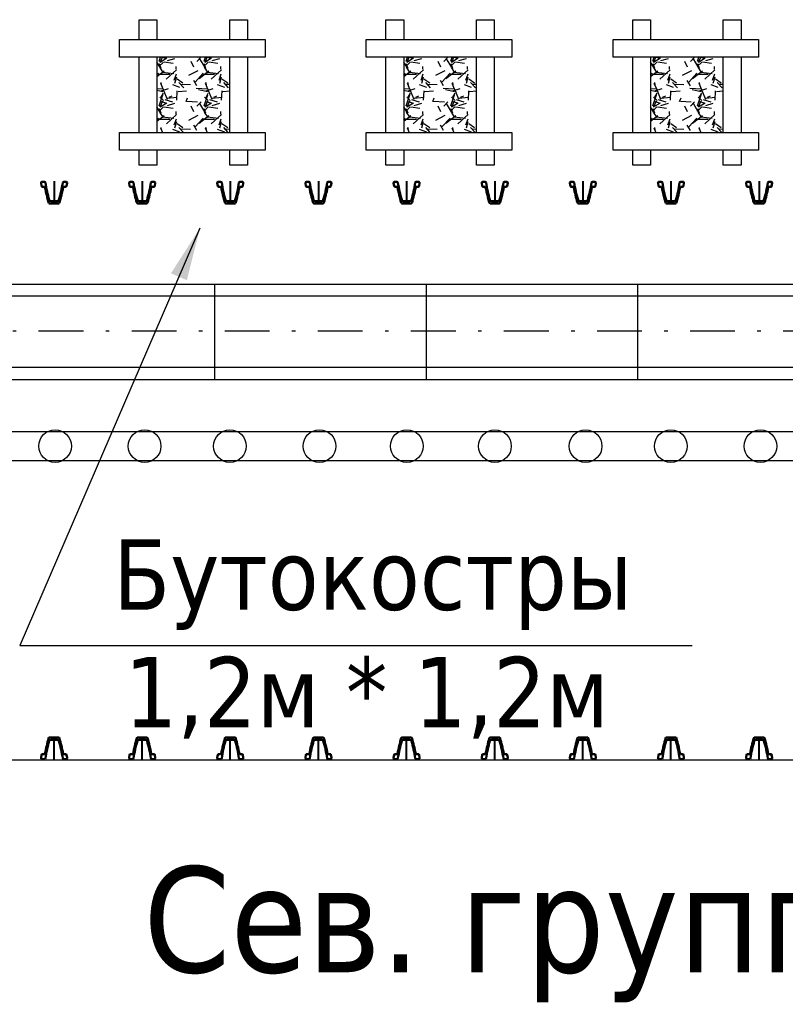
# Model space of a CAD drawing. Header units: millimetres. Extents: x 1757 to 4342, y -1901 to 53.
# Drawn here: x 3730.02 to 3751.73, y -480.24 to -452.21 of the extents above; entities that cross this region are included whole.
import ezdxf

# ---------------------------------------------------------------- set-up
doc = ezdxf.new("R2010")
doc.units = ezdxf.units.MM
doc.header["$LTSCALE"] = 0.1
doc.linetypes.add('ACAD_ISO04W100', pattern=[30, 24, -3, 0, -3])
doc.linetypes.add('DASHDOT', pattern=[25.4, 12.7, -6.35, 0, -6.35])
doc.styles.add('стиль', font='TAHOMA.TTF')
doc.dimstyles.new('Копия DIN', dxfattribs={"dimtxt": 2, "dimasz": 2.5, "dimexe": 0.5, "dimexo": 0.625, "dimtad": 0, "dimdec": 0, "dimlfac": 100, "dimzin": 4, "dimdsep": 46, "dimtxsty": 'стиль', "dimcen": 2.5, "dimclre": 256, "dimclrt": 256, "dimadec": 0, "dimazin": 2, "dimtfac": 1, "dimtdec": 0, "dimtmove": 0, "dimatfit": 3, "dimfxl": 1.25, "dimtvp": 1, "dimtolj": 1, "dimtzin": 0, "dimlwd": 0, "dimarcsym": 0})

msp = doc.modelspace()

# ---------------------------------------------------------------- linework, layer by layer
at = {"color": 7, "linetype": 'ByBlock', "lineweight": 15}
for p, q in [((3733.994, -453.545), (3733.908, -453.405)), ((3734.091, -453.41), (3733.964, -453.537)), ((3733.97, -453.45), (3734.02, -453.577)), ((3733.975, -453.382), (3734.012, -453.267)), ((3733.996, -453.405), (3734.187, -453.291)), ((3734.002, -453.41), (3734.063, -453.267)), ((3734.16, -453.304), (3734.049, -453.267)), ((3734.365, -453.452), (3734.111, -453.414)), ((3734.203, -453.365), (3734.419, -453.301)), ((3734.45, -453.612), (3734.45, -453.536)), ((3734.871, -453.377), (3734.948, -453.542)), ((3735.062, -453.278), (3734.928, -453.267)), ((3735.156, -453.267), (3735.044, -453.391)), ((3735.264, -453.545), (3735.124, -453.316)), ((3735.361, -453.41), (3735.234, -453.537)), ((3735.24, -453.45), (3735.29, -453.577)), ((3735.245, -453.382), (3735.282, -453.267)), ((3735.266, -453.405), (3735.457, -453.291)), ((3735.272, -453.41), (3735.333, -453.267)), ((3735.43, -453.304), (3735.319, -453.267)), ((3735.635, -453.452), (3735.381, -453.414)), ((3735.473, -453.365), (3735.689, -453.301)), ((3735.72, -453.612), (3735.72, -453.536)), ((3740.994, -453.545), (3740.908, -453.405)), ((3741.091, -453.41), (3740.964, -453.537)), ((3740.97, -453.45), (3741.02, -453.577)), ((3740.975, -453.382), (3741.012, -453.267)), ((3740.996, -453.405), (3741.187, -453.291)), ((3741.002, -453.41), (3741.063, -453.267)), ((3741.16, -453.304), (3741.049, -453.267)), ((3741.365, -453.452), (3741.111, -453.414)), ((3741.203, -453.365), (3741.419, -453.301)), ((3741.45, -453.612), (3741.45, -453.536)), ((3741.871, -453.377), (3741.948, -453.542)), ((3742.062, -453.278), (3741.928, -453.267)), ((3742.156, -453.267), (3742.044, -453.391)), ((3742.264, -453.545), (3742.124, -453.316)), ((3742.361, -453.41), (3742.234, -453.537)), ((3742.24, -453.45), (3742.29, -453.577)), ((3742.245, -453.382), (3742.282, -453.267)), ((3742.266, -453.405), (3742.457, -453.291)), ((3742.272, -453.41), (3742.333, -453.267)), ((3742.43, -453.304), (3742.319, -453.267)), ((3742.635, -453.452), (3742.381, -453.414)), ((3742.473, -453.365), (3742.689, -453.301)), ((3742.72, -453.612), (3742.72, -453.536)), ((3747.994, -453.545), (3747.908, -453.405)), ((3748.091, -453.41), (3747.964, -453.537)), ((3747.97, -453.45), (3748.02, -453.577)), ((3747.975, -453.382), (3748.012, -453.267)), ((3747.996, -453.405), (3748.187, -453.291)), ((3748.002, -453.41), (3748.063, -453.267)), ((3748.16, -453.304), (3748.049, -453.267)), ((3748.365, -453.452), (3748.111, -453.414)), ((3748.203, -453.365), (3748.419, -453.301)), ((3748.45, -453.612), (3748.45, -453.536)), ((3748.871, -453.377), (3748.948, -453.542)), ((3749.062, -453.278), (3748.928, -453.267)), ((3749.156, -453.267), (3749.044, -453.391)), ((3749.264, -453.545), (3749.124, -453.316)), ((3749.361, -453.41), (3749.234, -453.537)), ((3749.24, -453.45), (3749.29, -453.577)), ((3749.245, -453.382), (3749.282, -453.267)), ((3749.266, -453.405), (3749.457, -453.291)), ((3749.272, -453.41), (3749.333, -453.267)), ((3749.43, -453.304), (3749.319, -453.267)), ((3749.635, -453.452), (3749.381, -453.414)), ((3749.473, -453.365), (3749.689, -453.301)), ((3749.72, -453.612), (3749.72, -453.536)), ((3733.908, -453.814), (3734.112, -453.656)), ((3733.908, -453.772), (3733.951, -453.724)), ((3733.942, -453.752), (3734.272, -453.752)), ((3733.982, -453.556), (3734.083, -453.709)), ((3734.069, -453.69), (3734.386, -453.728)), ((3734.466, -453.624), (3734.174, -453.89)), ((3734.399, -453.92), (3734.463, -453.742)), ((3735.072, -453.651), (3734.805, -453.791)), ((3734.992, -453.978), (3735.221, -453.724)), ((3735.103, -453.872), (3735.382, -453.656)), ((3735.212, -453.752), (3735.542, -453.752)), ((3735.252, -453.556), (3735.353, -453.709)), ((3735.339, -453.69), (3735.656, -453.728)), ((3735.737, -453.623), (3735.445, -453.89)), ((3735.669, -453.92), (3735.733, -453.742)), ((3740.908, -453.814), (3741.112, -453.656)), ((3740.908, -453.772), (3740.951, -453.724)), ((3740.942, -453.752), (3741.272, -453.752)), ((3740.982, -453.556), (3741.083, -453.709)), ((3741.069, -453.69), (3741.386, -453.728)), ((3741.466, -453.624), (3741.174, -453.89)), ((3741.399, -453.92), (3741.463, -453.742)), ((3742.072, -453.651), (3741.805, -453.791)), ((3741.992, -453.978), (3742.221, -453.724)), ((3742.103, -453.872), (3742.382, -453.656)), ((3742.212, -453.752), (3742.542, -453.752)), ((3742.252, -453.556), (3742.353, -453.709)), ((3742.339, -453.69), (3742.656, -453.728)), ((3742.737, -453.623), (3742.445, -453.89)), ((3742.669, -453.92), (3742.733, -453.742)), ((3747.908, -453.814), (3748.112, -453.656)), ((3747.908, -453.772), (3747.951, -453.724)), ((3747.942, -453.752), (3748.272, -453.752)), ((3747.982, -453.556), (3748.083, -453.709)), ((3748.069, -453.69), (3748.386, -453.728)), ((3748.466, -453.624), (3748.174, -453.89)), ((3748.399, -453.92), (3748.463, -453.742)), ((3749.072, -453.651), (3748.805, -453.791)), ((3748.992, -453.978), (3749.221, -453.724)), ((3749.103, -453.872), (3749.382, -453.656)), ((3749.212, -453.752), (3749.542, -453.752)), ((3749.252, -453.556), (3749.353, -453.709)), ((3749.339, -453.69), (3749.656, -453.728)), ((3749.737, -453.623), (3749.445, -453.89)), ((3749.669, -453.92), (3749.733, -453.742)), ((3734.006, -454.002), (3734.083, -454.18)), ((3734.04, -454.052), (3734.027, -453.988)), ((3734.349, -454.043), (3734.552, -454.119)), ((3734.459, -453.835), (3734.408, -454.013)), ((3734.481, -453.882), (3734.646, -453.997)), ((3734.671, -454.142), (3734.531, -453.989)), ((3734.59, -454.031), (3734.856, -454.044)), ((3735.039, -454.079), (3734.951, -453.926)), ((3735.276, -454.002), (3735.352, -454.18)), ((3735.31, -454.052), (3735.297, -453.988)), ((3735.619, -454.043), (3735.822, -454.119)), ((3735.729, -453.835), (3735.678, -454.013)), ((3735.751, -453.882), (3735.916, -453.997)), ((3735.941, -454.141), (3735.801, -453.989)), ((3735.86, -454.031), (3735.973, -454.037)), ((3741.006, -454.002), (3741.083, -454.18)), ((3741.04, -454.052), (3741.027, -453.988)), ((3741.349, -454.043), (3741.552, -454.119)), ((3741.459, -453.835), (3741.408, -454.013)), ((3741.481, -453.882), (3741.646, -453.997)), ((3741.671, -454.142), (3741.531, -453.989)), ((3741.59, -454.031), (3741.856, -454.044)), ((3742.039, -454.079), (3741.951, -453.926)), ((3742.276, -454.002), (3742.352, -454.18)), ((3742.31, -454.052), (3742.297, -453.988)), ((3742.619, -454.043), (3742.822, -454.119)), ((3742.729, -453.835), (3742.678, -454.013)), ((3742.751, -453.882), (3742.916, -453.997)), ((3742.941, -454.141), (3742.801, -453.989)), ((3742.86, -454.031), (3742.973, -454.037)), ((3748.006, -454.002), (3748.083, -454.18)), ((3748.04, -454.052), (3748.027, -453.988)), ((3748.349, -454.043), (3748.552, -454.119)), ((3748.459, -453.835), (3748.408, -454.013)), ((3748.481, -453.882), (3748.646, -453.997)), ((3748.671, -454.142), (3748.531, -453.989)), ((3748.59, -454.031), (3748.856, -454.044)), ((3749.039, -454.079), (3748.951, -453.926)), ((3749.276, -454.002), (3749.352, -454.18)), ((3749.31, -454.052), (3749.297, -453.988)), ((3749.619, -454.043), (3749.822, -454.119)), ((3749.729, -453.835), (3749.678, -454.013)), ((3749.751, -453.882), (3749.916, -453.997)), ((3749.941, -454.141), (3749.801, -453.989)), ((3749.86, -454.031), (3749.973, -454.037)), ((3734.072, -454.179), (3733.908, -454.166)), ((3734.072, -454.179), (3733.908, -454.166)), ((3734.076, -454.255), (3733.908, -454.213)), ((3733.975, -454.652), (3734.077, -454.335)), ((3734.032, -454.218), (3734.235, -454.154)), ((3734.032, -454.405), (3734.096, -454.29)), ((3734.093, -454.214), (3734.194, -454.456)), ((3734.331, -454.378), (3734.242, -454.416)), ((3734.475, -454.225), (3734.462, -454.491)), ((3734.749, -454.229), (3734.507, -454.255)), ((3735.342, -454.179), (3735.025, -454.154)), ((3735.342, -454.179), (3735.025, -454.154)), ((3735.345, -454.255), (3735.091, -454.191)), ((3735.245, -454.652), (3735.347, -454.334)), ((3735.301, -454.218), (3735.505, -454.154)), ((3735.302, -454.405), (3735.365, -454.291)), ((3735.363, -454.214), (3735.464, -454.455)), ((3735.601, -454.378), (3735.512, -454.416)), ((3735.745, -454.224), (3735.732, -454.491)), ((3735.973, -454.234), (3735.777, -454.255)), ((3741.072, -454.179), (3740.908, -454.166)), ((3741.072, -454.179), (3740.908, -454.166)), ((3741.076, -454.255), (3740.908, -454.213)), ((3740.975, -454.652), (3741.077, -454.335)), ((3741.032, -454.218), (3741.235, -454.154)), ((3741.032, -454.405), (3741.096, -454.29)), ((3741.093, -454.214), (3741.194, -454.456)), ((3741.331, -454.378), (3741.242, -454.416)), ((3741.475, -454.225), (3741.462, -454.491)), ((3741.749, -454.229), (3741.507, -454.255)), ((3742.342, -454.179), (3742.025, -454.154)), ((3742.342, -454.179), (3742.025, -454.154)), ((3742.345, -454.255), (3742.091, -454.191)), ((3742.245, -454.652), (3742.347, -454.334)), ((3742.301, -454.218), (3742.505, -454.154)), ((3742.302, -454.405), (3742.365, -454.291)), ((3742.363, -454.214), (3742.464, -454.455)), ((3742.601, -454.378), (3742.512, -454.416)), ((3742.745, -454.224), (3742.732, -454.491)), ((3742.973, -454.234), (3742.777, -454.255)), ((3748.072, -454.179), (3747.908, -454.166)), ((3748.072, -454.179), (3747.908, -454.166)), ((3748.076, -454.255), (3747.908, -454.213)), ((3747.975, -454.652), (3748.077, -454.335)), ((3748.032, -454.218), (3748.235, -454.154)), ((3748.032, -454.405), (3748.096, -454.29)), ((3748.093, -454.214), (3748.194, -454.456)), ((3748.331, -454.378), (3748.242, -454.416)), ((3748.475, -454.225), (3748.462, -454.491)), ((3748.749, -454.229), (3748.507, -454.255)), ((3749.342, -454.179), (3749.025, -454.154)), ((3749.342, -454.179), (3749.025, -454.154)), ((3749.345, -454.255), (3749.091, -454.191)), ((3749.245, -454.652), (3749.347, -454.334)), ((3749.301, -454.218), (3749.505, -454.154)), ((3749.302, -454.405), (3749.365, -454.291)), ((3749.363, -454.214), (3749.464, -454.455)), ((3749.601, -454.378), (3749.512, -454.416)), ((3749.745, -454.224), (3749.732, -454.491)), ((3749.973, -454.234), (3749.777, -454.255)), ((3734.093, -454.493), (3733.992, -454.404)), ((3733.996, -454.675), (3734.187, -454.561)), ((3734.002, -454.68), (3734.078, -454.502)), ((3734.16, -454.574), (3734.008, -454.523)), ((3734.129, -454.47), (3734.345, -454.533)), ((3734.485, -454.412), (3734.193, -454.437)), ((3734.203, -454.635), (3734.419, -454.571)), ((3734.735, -454.525), (3734.773, -454.424)), ((3735.062, -454.548), (3734.757, -454.523)), ((3734.871, -454.647), (3734.948, -454.812)), ((3735.158, -454.534), (3735.044, -454.661)), ((3735.264, -454.815), (3735.124, -454.586)), ((3735.363, -454.493), (3735.261, -454.404)), ((3735.266, -454.675), (3735.457, -454.561)), ((3735.272, -454.68), (3735.348, -454.502)), ((3735.43, -454.574), (3735.278, -454.523)), ((3735.399, -454.47), (3735.615, -454.533)), ((3735.755, -454.412), (3735.463, -454.437)), ((3735.473, -454.635), (3735.688, -454.571)), ((3741.093, -454.493), (3740.992, -454.404)), ((3740.996, -454.675), (3741.187, -454.561)), ((3741.002, -454.68), (3741.078, -454.502)), ((3741.16, -454.574), (3741.008, -454.523)), ((3741.129, -454.47), (3741.345, -454.533)), ((3741.485, -454.412), (3741.193, -454.437)), ((3741.203, -454.635), (3741.419, -454.571)), ((3741.735, -454.525), (3741.773, -454.424)), ((3742.062, -454.548), (3741.757, -454.523)), ((3741.871, -454.647), (3741.948, -454.812)), ((3742.158, -454.534), (3742.044, -454.661)), ((3742.264, -454.815), (3742.124, -454.586)), ((3742.363, -454.493), (3742.261, -454.404)), ((3742.266, -454.675), (3742.457, -454.561)), ((3742.272, -454.68), (3742.348, -454.502)), ((3742.43, -454.574), (3742.278, -454.523)), ((3742.399, -454.47), (3742.615, -454.533)), ((3742.755, -454.412), (3742.463, -454.437)), ((3742.473, -454.635), (3742.688, -454.571)), ((3748.093, -454.493), (3747.992, -454.404)), ((3747.996, -454.675), (3748.187, -454.561)), ((3748.002, -454.68), (3748.078, -454.502)), ((3748.16, -454.574), (3748.008, -454.523)), ((3748.129, -454.47), (3748.345, -454.533)), ((3748.485, -454.412), (3748.193, -454.437)), ((3748.203, -454.635), (3748.419, -454.571)), ((3748.735, -454.525), (3748.773, -454.424)), ((3749.062, -454.548), (3748.757, -454.523)), ((3748.871, -454.647), (3748.948, -454.812)), ((3749.158, -454.534), (3749.044, -454.661)), ((3749.264, -454.815), (3749.124, -454.586)), ((3749.363, -454.493), (3749.261, -454.404)), ((3749.266, -454.675), (3749.457, -454.561)), ((3749.272, -454.68), (3749.348, -454.502)), ((3749.43, -454.574), (3749.278, -454.523)), ((3749.399, -454.47), (3749.615, -454.533)), ((3749.755, -454.412), (3749.463, -454.437)), ((3749.473, -454.635), (3749.688, -454.571)), ((3733.994, -454.815), (3733.908, -454.675)), ((3733.908, -455.084), (3734.112, -454.926)), ((3734.091, -454.68), (3733.964, -454.807)), ((3733.97, -454.72), (3734.02, -454.847)), ((3733.982, -454.826), (3734.083, -454.979)), ((3734.365, -454.722), (3734.111, -454.684)), ((3734.467, -454.893), (3734.175, -455.16)), ((3734.45, -454.882), (3734.45, -454.806)), ((3735.072, -454.921), (3734.806, -455.061)), ((3735.103, -455.142), (3735.383, -454.926)), ((3735.361, -454.68), (3735.234, -454.807)), ((3735.24, -454.72), (3735.29, -454.847)), ((3735.252, -454.826), (3735.353, -454.979)), ((3735.635, -454.722), (3735.381, -454.684)), ((3735.737, -454.893), (3735.445, -455.16)), ((3735.72, -454.882), (3735.72, -454.806)), ((3740.994, -454.815), (3740.908, -454.675)), ((3740.908, -455.084), (3741.112, -454.926)), ((3741.091, -454.68), (3740.964, -454.807)), ((3740.97, -454.72), (3741.02, -454.847)), ((3740.982, -454.826), (3741.083, -454.979)), ((3741.365, -454.722), (3741.111, -454.684)), ((3741.467, -454.893), (3741.175, -455.16)), ((3741.45, -454.882), (3741.45, -454.806)), ((3742.072, -454.921), (3741.806, -455.061)), ((3742.103, -455.142), (3742.383, -454.926)), ((3742.361, -454.68), (3742.234, -454.807)), ((3742.24, -454.72), (3742.29, -454.847)), ((3742.252, -454.826), (3742.353, -454.979)), ((3742.635, -454.722), (3742.381, -454.684)), ((3742.737, -454.893), (3742.445, -455.16)), ((3742.72, -454.882), (3742.72, -454.806)), ((3747.994, -454.815), (3747.908, -454.675)), ((3747.908, -455.084), (3748.112, -454.926)), ((3748.091, -454.68), (3747.964, -454.807)), ((3747.97, -454.72), (3748.02, -454.847)), ((3747.982, -454.826), (3748.083, -454.979)), ((3748.365, -454.722), (3748.111, -454.684)), ((3748.467, -454.893), (3748.175, -455.16)), ((3748.45, -454.882), (3748.45, -454.806)), ((3749.072, -454.921), (3748.806, -455.061)), ((3749.103, -455.142), (3749.383, -454.926)), ((3749.361, -454.68), (3749.234, -454.807)), ((3749.24, -454.72), (3749.29, -454.847)), ((3749.252, -454.826), (3749.353, -454.979)), ((3749.635, -454.722), (3749.381, -454.684)), ((3749.737, -454.893), (3749.445, -455.16)), ((3749.72, -454.882), (3749.72, -454.806)), ((3733.908, -455.042), (3733.951, -454.994)), ((3733.942, -455.022), (3734.272, -455.022)), ((3734.068, -454.96), (3734.386, -454.998)), ((3734.399, -455.19), (3734.463, -455.012)), ((3734.459, -455.105), (3734.408, -455.283)), ((3734.481, -455.152), (3734.646, -455.267)), ((3735.039, -455.349), (3734.951, -455.196)), ((3734.992, -455.248), (3735.221, -454.994)), ((3735.212, -455.022), (3735.542, -455.022)), ((3735.338, -454.96), (3735.656, -454.998)), ((3735.669, -455.19), (3735.733, -455.012)), ((3735.729, -455.105), (3735.678, -455.283)), ((3735.751, -455.152), (3735.916, -455.267)), ((3740.908, -455.042), (3740.951, -454.994)), ((3740.942, -455.022), (3741.272, -455.022)), ((3741.068, -454.96), (3741.386, -454.998)), ((3741.399, -455.19), (3741.463, -455.012)), ((3741.459, -455.105), (3741.408, -455.283)), ((3741.481, -455.152), (3741.646, -455.267)), ((3742.039, -455.349), (3741.951, -455.196)), ((3741.992, -455.248), (3742.221, -454.994)), ((3742.212, -455.022), (3742.542, -455.022)), ((3742.338, -454.96), (3742.656, -454.998)), ((3742.669, -455.19), (3742.733, -455.012)), ((3742.729, -455.105), (3742.678, -455.283)), ((3742.751, -455.152), (3742.916, -455.267)), ((3747.908, -455.042), (3747.951, -454.994)), ((3747.942, -455.022), (3748.272, -455.022)), ((3748.068, -454.96), (3748.386, -454.998)), ((3748.399, -455.19), (3748.463, -455.012)), ((3748.459, -455.105), (3748.408, -455.283)), ((3748.481, -455.152), (3748.646, -455.267)), ((3749.039, -455.349), (3748.951, -455.196)), ((3748.992, -455.248), (3749.221, -454.994)), ((3749.212, -455.022), (3749.542, -455.022)), ((3749.338, -454.96), (3749.656, -454.998)), ((3749.669, -455.19), (3749.733, -455.012)), ((3749.729, -455.105), (3749.678, -455.283)), ((3749.751, -455.152), (3749.916, -455.267)), ((3734.006, -455.272), (3734.062, -455.401)), ((3734.04, -455.322), (3734.027, -455.258)), ((3734.349, -455.313), (3734.552, -455.389)), ((3734.661, -455.401), (3734.531, -455.259)), ((3734.59, -455.301), (3734.857, -455.314)), ((3735.276, -455.272), (3735.332, -455.401)), ((3735.31, -455.322), (3735.297, -455.258)), ((3735.619, -455.313), (3735.822, -455.389)), ((3735.931, -455.401), (3735.801, -455.259)), ((3735.86, -455.301), (3735.973, -455.307)), ((3741.006, -455.272), (3741.062, -455.401)), ((3741.04, -455.322), (3741.027, -455.258)), ((3741.349, -455.313), (3741.552, -455.389)), ((3741.661, -455.401), (3741.531, -455.259)), ((3741.59, -455.301), (3741.857, -455.314)), ((3742.276, -455.272), (3742.332, -455.401)), ((3742.31, -455.322), (3742.297, -455.258)), ((3742.619, -455.313), (3742.822, -455.389)), ((3742.931, -455.401), (3742.801, -455.259)), ((3742.86, -455.301), (3742.973, -455.307)), ((3748.006, -455.272), (3748.062, -455.401)), ((3748.04, -455.322), (3748.027, -455.258)), ((3748.349, -455.313), (3748.552, -455.389)), ((3748.661, -455.401), (3748.531, -455.259)), ((3748.59, -455.301), (3748.857, -455.314)), ((3749.276, -455.272), (3749.332, -455.401)), ((3749.31, -455.322), (3749.297, -455.258)), ((3749.619, -455.313), (3749.822, -455.389)), ((3749.931, -455.401), (3749.801, -455.259)), ((3749.86, -455.301), (3749.973, -455.307)), ((3819.547, -473.201), (3725.272, -473.201))]:
    msp.add_line(p, q, dxfattribs=at)
at = {"color": 7, "lineweight": 30}
for p, q in [((3730.621, -456.835), (3730.634, -456.925)), ((3730.65, -456.801), (3730.715, -456.801)), ((3731.264, -456.801), (3731.328, -456.801)), ((3731.358, -456.835), (3731.344, -456.925)), ((3733.121, -456.835), (3733.134, -456.925)), ((3733.15, -456.801), (3733.215, -456.801)), ((3733.764, -456.801), (3733.828, -456.801)), ((3733.858, -456.835), (3733.844, -456.925)), ((3735.621, -456.835), (3735.634, -456.925)), ((3735.65, -456.801), (3735.715, -456.801)), ((3736.264, -456.801), (3736.328, -456.801)), ((3736.358, -456.835), (3736.344, -456.925)), ((3738.121, -456.835), (3738.134, -456.925)), ((3738.15, -456.801), (3738.215, -456.801)), ((3738.764, -456.801), (3738.828, -456.801)), ((3738.858, -456.835), (3738.844, -456.925)), ((3740.621, -456.835), (3740.634, -456.925)), ((3740.65, -456.801), (3740.715, -456.801)), ((3741.264, -456.801), (3741.328, -456.801)), ((3741.358, -456.835), (3741.344, -456.925)), ((3743.121, -456.835), (3743.134, -456.925)), ((3743.15, -456.801), (3743.215, -456.801)), ((3743.764, -456.801), (3743.828, -456.801)), ((3743.858, -456.835), (3743.844, -456.925)), ((3745.621, -456.835), (3745.634, -456.925)), ((3745.65, -456.801), (3745.715, -456.801)), ((3746.264, -456.801), (3746.328, -456.801)), ((3746.358, -456.835), (3746.344, -456.925)), ((3748.121, -456.835), (3748.134, -456.925)), ((3748.15, -456.801), (3748.215, -456.801)), ((3748.764, -456.801), (3748.828, -456.801)), ((3748.858, -456.835), (3748.844, -456.925)), ((3750.621, -456.835), (3750.634, -456.925)), ((3750.65, -456.801), (3750.715, -456.801)), ((3751.264, -456.801), (3751.328, -456.801)), ((3751.358, -456.835), (3751.344, -456.925)), ((3730.659, -456.946), (3730.707, -456.946)), ((3731.272, -456.946), (3731.32, -456.946)), ((3733.159, -456.946), (3733.207, -456.946)), ((3733.772, -456.946), (3733.82, -456.946)), ((3735.659, -456.946), (3735.707, -456.946)), ((3736.272, -456.946), (3736.32, -456.946)), ((3738.159, -456.946), (3738.207, -456.946)), ((3738.772, -456.946), (3738.82, -456.946)), ((3740.659, -456.946), (3740.707, -456.946)), ((3741.272, -456.946), (3741.32, -456.946)), ((3743.159, -456.946), (3743.207, -456.946)), ((3743.772, -456.946), (3743.82, -456.946)), ((3745.659, -456.946), (3745.707, -456.946)), ((3746.272, -456.946), (3746.32, -456.946)), ((3748.159, -456.946), (3748.207, -456.946)), ((3748.772, -456.946), (3748.82, -456.946)), ((3750.659, -456.946), (3750.707, -456.946)), ((3751.272, -456.946), (3751.32, -456.946)), ((3730.864, -457.416), (3731.115, -457.416)), ((3730.9, -457.351), (3731.079, -457.351)), ((3733.364, -457.416), (3733.615, -457.416)), ((3733.4, -457.351), (3733.579, -457.351)), ((3735.864, -457.416), (3736.115, -457.416)), ((3735.9, -457.351), (3736.079, -457.351)), ((3738.364, -457.416), (3738.615, -457.416)), ((3738.4, -457.351), (3738.579, -457.351)), ((3740.864, -457.416), (3741.115, -457.416)), ((3740.9, -457.351), (3741.079, -457.351)), ((3743.364, -457.416), (3743.615, -457.416)), ((3743.4, -457.351), (3743.579, -457.351)), ((3745.864, -457.416), (3746.115, -457.416)), ((3745.9, -457.351), (3746.079, -457.351)), ((3748.364, -457.416), (3748.615, -457.416)), ((3748.4, -457.351), (3748.579, -457.351)), ((3750.864, -457.416), (3751.115, -457.416)), ((3750.9, -457.351), (3751.079, -457.351)), ((3730.864, -472.559), (3731.115, -472.559)), ((3733.364, -472.559), (3733.615, -472.559)), ((3735.864, -472.559), (3736.115, -472.559)), ((3738.364, -472.559), (3738.615, -472.559)), ((3740.864, -472.559), (3741.115, -472.559)), ((3743.364, -472.559), (3743.615, -472.559)), ((3745.864, -472.559), (3746.115, -472.559)), ((3748.364, -472.559), (3748.615, -472.559)), ((3750.864, -472.559), (3751.115, -472.559)), ((3730.9, -472.624), (3731.079, -472.624)), ((3733.4, -472.624), (3733.579, -472.624)), ((3735.9, -472.624), (3736.079, -472.624)), ((3738.4, -472.624), (3738.579, -472.624)), ((3740.9, -472.624), (3741.079, -472.624)), ((3743.4, -472.624), (3743.579, -472.624)), ((3745.9, -472.624), (3746.079, -472.624)), ((3748.4, -472.624), (3748.579, -472.624)), ((3750.9, -472.624), (3751.079, -472.624)), ((3730.621, -473.14), (3730.634, -473.05)), ((3730.659, -473.029), (3730.707, -473.029)), ((3731.272, -473.029), (3731.32, -473.029)), ((3731.358, -473.14), (3731.344, -473.05)), ((3733.121, -473.14), (3733.134, -473.05)), ((3733.159, -473.029), (3733.207, -473.029)), ((3733.772, -473.029), (3733.82, -473.029)), ((3733.858, -473.14), (3733.844, -473.05)), ((3735.621, -473.14), (3735.634, -473.05)), ((3735.659, -473.029), (3735.707, -473.029)), ((3736.272, -473.029), (3736.32, -473.029)), ((3736.358, -473.14), (3736.344, -473.05)), ((3738.121, -473.14), (3738.134, -473.05)), ((3738.159, -473.029), (3738.207, -473.029)), ((3738.772, -473.029), (3738.82, -473.029)), ((3738.858, -473.14), (3738.844, -473.05)), ((3740.621, -473.14), (3740.634, -473.05)), ((3740.659, -473.029), (3740.707, -473.029)), ((3741.272, -473.029), (3741.32, -473.029)), ((3741.358, -473.14), (3741.344, -473.05)), ((3743.121, -473.14), (3743.134, -473.05)), ((3743.159, -473.029), (3743.207, -473.029)), ((3743.772, -473.029), (3743.82, -473.029)), ((3743.858, -473.14), (3743.844, -473.05)), ((3745.621, -473.14), (3745.634, -473.05)), ((3745.659, -473.029), (3745.707, -473.029)), ((3746.272, -473.029), (3746.32, -473.029)), ((3746.358, -473.14), (3746.344, -473.05)), ((3748.121, -473.14), (3748.134, -473.05)), ((3748.159, -473.029), (3748.207, -473.029)), ((3748.772, -473.029), (3748.82, -473.029)), ((3748.858, -473.14), (3748.844, -473.05)), ((3750.621, -473.14), (3750.634, -473.05)), ((3750.659, -473.029), (3750.707, -473.029)), ((3751.272, -473.029), (3751.32, -473.029)), ((3751.358, -473.14), (3751.344, -473.05)), ((3730.65, -473.174), (3730.715, -473.174)), ((3731.264, -473.174), (3731.328, -473.174)), ((3733.15, -473.174), (3733.215, -473.174)), ((3733.764, -473.174), (3733.828, -473.174)), ((3735.65, -473.174), (3735.715, -473.174)), ((3736.264, -473.174), (3736.328, -473.174)), ((3738.15, -473.174), (3738.215, -473.174)), ((3738.764, -473.174), (3738.828, -473.174)), ((3740.65, -473.174), (3740.715, -473.174)), ((3741.264, -473.174), (3741.328, -473.174)), ((3743.15, -473.174), (3743.215, -473.174)), ((3743.764, -473.174), (3743.828, -473.174)), ((3745.65, -473.174), (3745.715, -473.174)), ((3746.264, -473.174), (3746.328, -473.174)), ((3748.15, -473.174), (3748.215, -473.174)), ((3748.764, -473.174), (3748.828, -473.174)), ((3750.65, -473.174), (3750.715, -473.174)), ((3751.264, -473.174), (3751.328, -473.174))]:
    msp.add_line(p, q, dxfattribs=at)
at = {"color": 7, "linetype": 'ACAD_ISO04W100'}
for p, q in [((3730.989, -456.785), (3730.989, -457.433)), ((3733.489, -456.785), (3733.489, -457.433)), ((3735.989, -456.785), (3735.989, -457.433)), ((3738.489, -456.785), (3738.489, -457.433)), ((3740.989, -456.785), (3740.989, -457.433)), ((3743.489, -456.785), (3743.489, -457.433)), ((3745.989, -456.785), (3745.989, -457.433)), ((3748.489, -456.785), (3748.489, -457.433)), ((3750.989, -456.785), (3750.989, -457.433)), ((3730.989, -473.19), (3730.989, -472.542)), ((3733.489, -473.19), (3733.489, -472.542)), ((3735.989, -473.19), (3735.989, -472.542)), ((3738.489, -473.19), (3738.489, -472.542)), ((3740.989, -473.19), (3740.989, -472.542)), ((3743.489, -473.19), (3743.489, -472.542)), ((3745.989, -473.19), (3745.989, -472.542)), ((3748.489, -473.19), (3748.489, -472.542)), ((3750.989, -473.19), (3750.989, -472.542))]:
    msp.add_line(p, q, dxfattribs=at)
at = {"color": 7, "linetype": 'Continuous', "lineweight": 13}
for p, q in [((3725.272, -459.708, 0.426), (3745.636, -459.708, 0.426)), ((3735.541, -459.719), (3735.541, -462.398)), ((3741.541, -459.719), (3741.541, -462.398)), ((3745.636, -459.708, 0.426), (3751.235, -459.708, 0.426)), ((3747.541, -459.708), (3747.541, -462.398)), ((3751.235, -459.708, 0.426), (3819.547, -459.708, 0.426)), ((3725.272, -460.039, 0.426), (3745.636, -460.039, 0.426)), ((3745.636, -460.039, 0.426), (3751.192, -460.039, 0.426)), ((3751.192, -460.039, 0.426), (3819.547, -460.039, 0.426)), ((3725.272, -462.058, 0.426), (3745.636, -462.058, 0.426)), ((3745.636, -462.058, 0.426), (3819.547, -462.058, 0.426)), ((3725.272, -462.409, 0.426), (3745.636, -462.409, 0.426)), ((3745.636, -462.409, 0.426), (3819.547, -462.409, 0.426))]:
    msp.add_line(p, q, dxfattribs=at)
at = {"color": 7, "linetype": 'DASHDOT', "lineweight": 13}
msp.add_line((3725.272, -461.025, 0.426), (3819.547, -461.025, 0.426), dxfattribs=at)
at = {"color": 7, "linetype": 'ByBlock', "lineweight": 0}
for p, q in [((3725.272, -463.883), (3819.547, -463.883)), ((3725.272, -464.701), (3819.547, -464.701))]:
    msp.add_line(p, q, dxfattribs=at)
at = {"color": 7, "linetype": 'ByBlock', "lineweight": 15}
for points in [[(3733.405, -452.765), (3733.405, -452.207), (3733.908, -452.207), (3733.908, -452.765)], [(3735.973, -452.765), (3735.973, -452.207), (3736.476, -452.207), (3736.476, -452.765)], [(3740.405, -452.765), (3740.405, -452.207), (3740.908, -452.207), (3740.908, -452.765)], [(3742.973, -452.765), (3742.973, -452.207), (3743.476, -452.207), (3743.476, -452.765)], [(3747.405, -452.765), (3747.405, -452.207), (3747.908, -452.207), (3747.908, -452.765)], [(3749.973, -452.765), (3749.973, -452.207), (3750.476, -452.207), (3750.476, -452.765)], [(3733.405, -455.401), (3733.405, -453.267)], [(3733.908, -453.267), (3733.908, -455.401)], [(3735.973, -455.401), (3735.973, -453.267)], [(3736.476, -453.267), (3736.476, -455.401)], [(3740.405, -455.401), (3740.405, -453.267)], [(3740.908, -453.267), (3740.908, -455.401)], [(3742.973, -455.401), (3742.973, -453.267)], [(3743.476, -453.267), (3743.476, -455.401)], [(3747.405, -455.401), (3747.405, -453.267)], [(3747.908, -453.267), (3747.908, -455.401)], [(3749.973, -455.401), (3749.973, -453.267)], [(3750.476, -453.267), (3750.476, -455.401)], [(3733.908, -455.904), (3733.908, -456.334), (3733.405, -456.334), (3733.405, -455.904)], [(3736.476, -455.904), (3736.476, -456.334), (3735.973, -456.334), (3735.973, -455.904)], [(3740.908, -455.904), (3740.908, -456.334), (3740.405, -456.334), (3740.405, -455.904)], [(3743.476, -455.904), (3743.476, -456.334), (3742.973, -456.334), (3742.973, -455.904)], [(3747.908, -455.904), (3747.908, -456.334), (3747.405, -456.334), (3747.405, -455.904)], [(3750.476, -455.904), (3750.476, -456.334), (3749.973, -456.334), (3749.973, -455.904)]]:
    msp.add_lwpolyline(points, dxfattribs=at)
for points in [[(3732.847, -453.267), (3732.847, -452.765), (3736.974, -452.765), (3736.974, -453.267)], [(3739.847, -453.267), (3739.847, -452.765), (3743.974, -452.765), (3743.974, -453.267)], [(3746.847, -453.267), (3746.847, -452.765), (3750.974, -452.765), (3750.974, -453.267)], [(3732.847, -455.904), (3732.847, -455.401), (3736.974, -455.401), (3736.974, -455.904)], [(3739.847, -455.904), (3739.847, -455.401), (3743.974, -455.401), (3743.974, -455.904)], [(3746.847, -455.904), (3746.847, -455.401), (3750.974, -455.401), (3750.974, -455.904)]]:
    msp.add_lwpolyline(points, close=True, dxfattribs=at)
for centre in [(3731.019, -464.297), (3733.559, -464.297), (3735.978, -464.297), (3738.518, -464.297), (3740.997, -464.297), (3743.496, -464.297), (3746.067, -464.297), (3748.486, -464.297), (3751.026, -464.297)]:
    msp.add_circle(centre, 0.464, dxfattribs=at)
at = {"color": 7, "lineweight": 30}
for centre, radius, start, end in [((3730.65, -456.831), 0.03, 89.4059, 190.0171), ((3730.715, -456.831), 0.03, 8.1892, 90), ((3734.402, -456.276), 3.699, 188.5604, 196.3213), ((3727.577, -456.276), 3.699, 343.6787, 351.4396), ((3731.264, -456.831), 0.03, 90, 171.8108), ((3731.328, -456.831), 0.03, 349.9829, 90.5941), ((3733.15, -456.831), 0.03, 89.4059, 190.0171), ((3733.215, -456.831), 0.03, 8.1892, 90), ((3736.902, -456.276), 3.699, 188.5604, 196.3213), ((3730.077, -456.276), 3.699, 343.6787, 351.4396), ((3733.764, -456.831), 0.03, 90, 171.8108), ((3733.828, -456.831), 0.03, 349.9829, 90.5941), ((3735.65, -456.831), 0.03, 89.4059, 190.0171), ((3735.715, -456.831), 0.03, 8.1892, 90), ((3739.402, -456.276), 3.699, 188.5604, 196.3213), ((3732.577, -456.276), 3.699, 343.6787, 351.4396), ((3736.264, -456.831), 0.03, 90, 171.8108), ((3736.328, -456.831), 0.03, 349.9829, 90.5941), ((3738.15, -456.831), 0.03, 89.4059, 190.0171), ((3738.215, -456.831), 0.03, 8.1892, 90), ((3741.902, -456.276), 3.699, 188.5604, 196.3213), ((3735.077, -456.276), 3.699, 343.6787, 351.4396), ((3738.764, -456.831), 0.03, 90, 171.8108), ((3738.828, -456.831), 0.03, 349.9829, 90.5941), ((3740.65, -456.831), 0.03, 89.4059, 190.0171), ((3740.715, -456.831), 0.03, 8.1892, 90), ((3744.402, -456.276), 3.699, 188.5604, 196.3213), ((3737.577, -456.276), 3.699, 343.6787, 351.4396), ((3741.264, -456.831), 0.03, 90, 171.8108), ((3741.328, -456.831), 0.03, 349.9829, 90.5941), ((3743.15, -456.831), 0.03, 89.4059, 190.0171), ((3743.215, -456.831), 0.03, 8.1892, 90), ((3746.902, -456.276), 3.699, 188.5604, 196.3213), ((3740.077, -456.276), 3.699, 343.6787, 351.4396), ((3743.764, -456.831), 0.03, 90, 171.8108), ((3743.828, -456.831), 0.03, 349.9829, 90.5941), ((3745.65, -456.831), 0.03, 89.4059, 190.0171), ((3745.715, -456.831), 0.03, 8.1892, 90), ((3749.402, -456.276), 3.699, 188.5604, 196.3213), ((3742.577, -456.276), 3.699, 343.6787, 351.4396), ((3746.264, -456.831), 0.03, 90, 171.8108), ((3746.328, -456.831), 0.03, 349.9829, 90.5941), ((3748.15, -456.831), 0.03, 89.4059, 190.0171), ((3748.215, -456.831), 0.03, 8.1892, 90), ((3751.902, -456.276), 3.699, 188.5604, 196.3213), ((3745.077, -456.276), 3.699, 343.6787, 351.4396), ((3748.764, -456.831), 0.03, 90, 171.8108), ((3748.828, -456.831), 0.03, 349.9829, 90.5941), ((3750.65, -456.831), 0.03, 89.4059, 190.0171), ((3750.715, -456.831), 0.03, 8.1892, 90), ((3754.402, -456.276), 3.699, 188.5604, 196.3213), ((3747.577, -456.276), 3.699, 343.6787, 351.4396), ((3751.264, -456.831), 0.03, 90, 171.8108), ((3751.328, -456.831), 0.03, 349.9829, 90.5941), ((3730.659, -456.921), 0.025, 187.3588, 270.4373), ((3730.707, -456.971), 0.025, 11.7531, 90), ((3740.286, -454.879), 9.78, 192.3164, 194.8984), ((3721.692, -454.879), 9.78, 345.1016, 347.6836), ((3731.272, -456.971), 0.025, 90, 168.2469), ((3731.32, -456.921), 0.025, 269.5627, 352.6412), ((3733.159, -456.921), 0.025, 187.3588, 270.4373), ((3733.207, -456.971), 0.025, 11.7531, 90), ((3742.786, -454.879), 9.78, 192.3164, 194.8984), ((3724.192, -454.879), 9.78, 345.1016, 347.6836), ((3733.772, -456.971), 0.025, 90, 168.2469), ((3733.82, -456.921), 0.025, 269.5627, 352.6412), ((3735.659, -456.921), 0.025, 187.3588, 270.4373), ((3735.707, -456.971), 0.025, 11.7531, 90), ((3745.286, -454.879), 9.78, 192.3164, 194.8984), ((3726.692, -454.879), 9.78, 345.1016, 347.6836), ((3736.272, -456.971), 0.025, 90, 168.2469), ((3736.32, -456.921), 0.025, 269.5627, 352.6412), ((3738.159, -456.921), 0.025, 187.3588, 270.4373), ((3738.207, -456.971), 0.025, 11.7531, 90), ((3747.786, -454.879), 9.78, 192.3164, 194.8984), ((3729.192, -454.879), 9.78, 345.1016, 347.6836), ((3738.772, -456.971), 0.025, 90, 168.2469), ((3738.82, -456.921), 0.025, 269.5627, 352.6412), ((3740.659, -456.921), 0.025, 187.3588, 270.4373), ((3740.707, -456.971), 0.025, 11.7531, 90), ((3750.286, -454.879), 9.78, 192.3164, 194.8984), ((3731.692, -454.879), 9.78, 345.1016, 347.6836), ((3741.272, -456.971), 0.025, 90, 168.2469), ((3741.32, -456.921), 0.025, 269.5627, 352.6412), ((3743.159, -456.921), 0.025, 187.3588, 270.4373), ((3743.207, -456.971), 0.025, 11.7531, 90), ((3752.786, -454.879), 9.78, 192.3164, 194.8984), ((3734.192, -454.879), 9.78, 345.1016, 347.6836), ((3743.772, -456.971), 0.025, 90, 168.2469), ((3743.82, -456.921), 0.025, 269.5627, 352.6412), ((3745.659, -456.921), 0.025, 187.3588, 270.4373), ((3745.707, -456.971), 0.025, 11.7531, 90), ((3755.286, -454.879), 9.78, 192.3164, 194.8984), ((3736.692, -454.879), 9.78, 345.1016, 347.6836), ((3746.272, -456.971), 0.025, 90, 168.2469), ((3746.32, -456.921), 0.025, 269.5627, 352.6412), ((3748.159, -456.921), 0.025, 187.3588, 270.4373), ((3748.207, -456.971), 0.025, 11.7531, 90), ((3757.786, -454.879), 9.78, 192.3164, 194.8984), ((3739.192, -454.879), 9.78, 345.1016, 347.6836), ((3748.772, -456.971), 0.025, 90, 168.2469), ((3748.82, -456.921), 0.025, 269.5627, 352.6412), ((3750.659, -456.921), 0.025, 187.3588, 270.4373), ((3750.707, -456.971), 0.025, 11.7531, 90), ((3760.286, -454.879), 9.78, 192.3164, 194.8984), ((3741.692, -454.879), 9.78, 345.1016, 347.6836), ((3751.272, -456.971), 0.025, 90, 168.2469), ((3751.32, -456.921), 0.025, 269.5627, 352.6412), ((3730.864, -457.386), 0.03, 194.7607, 271.3936), ((3730.9, -457.301), 0.05, 196.5352, 273.6486), ((3731.079, -457.301), 0.05, 266.3514, 343.4648), ((3731.115, -457.386), 0.03, 268.6064, 345.2393), ((3733.364, -457.386), 0.03, 194.7607, 271.3936), ((3733.4, -457.301), 0.05, 196.5352, 273.6486), ((3733.579, -457.301), 0.05, 266.3514, 343.4648), ((3733.615, -457.386), 0.03, 268.6064, 345.2393), ((3735.864, -457.386), 0.03, 194.7607, 271.3936), ((3735.9, -457.301), 0.05, 196.5352, 273.6486), ((3736.079, -457.301), 0.05, 266.3514, 343.4648), ((3736.115, -457.386), 0.03, 268.6064, 345.2393), ((3738.364, -457.386), 0.03, 194.7607, 271.3936), ((3738.4, -457.301), 0.05, 196.5352, 273.6486), ((3738.579, -457.301), 0.05, 266.3514, 343.4648), ((3738.615, -457.386), 0.03, 268.6064, 345.2393), ((3740.864, -457.386), 0.03, 194.7607, 271.3936), ((3740.9, -457.301), 0.05, 196.5352, 273.6486), ((3741.079, -457.301), 0.05, 266.3514, 343.4648), ((3741.115, -457.386), 0.03, 268.6064, 345.2393), ((3743.364, -457.386), 0.03, 194.7607, 271.3936), ((3743.4, -457.301), 0.05, 196.5352, 273.6486), ((3743.579, -457.301), 0.05, 266.3514, 343.4648), ((3743.615, -457.386), 0.03, 268.6064, 345.2393), ((3745.864, -457.386), 0.03, 194.7607, 271.3936), ((3745.9, -457.301), 0.05, 196.5352, 273.6486), ((3746.079, -457.301), 0.05, 266.3514, 343.4648), ((3746.115, -457.386), 0.03, 268.6064, 345.2393), ((3748.364, -457.386), 0.03, 194.7607, 271.3936), ((3748.4, -457.301), 0.05, 196.5352, 273.6486), ((3748.579, -457.301), 0.05, 266.3514, 343.4648), ((3748.615, -457.386), 0.03, 268.6064, 345.2393), ((3750.864, -457.386), 0.03, 194.7607, 271.3936), ((3750.9, -457.301), 0.05, 196.5352, 273.6486), ((3751.079, -457.301), 0.05, 266.3514, 343.4648), ((3751.115, -457.386), 0.03, 268.6064, 345.2393), ((3740.286, -475.096), 9.78, 165.1016, 167.6836), ((3730.864, -472.589), 0.03, 88.6064, 165.2393), ((3731.115, -472.589), 0.03, 14.7607, 91.3936), ((3721.692, -475.096), 9.78, 12.3164, 14.8984), ((3742.786, -475.096), 9.78, 165.1016, 167.6836), ((3733.364, -472.589), 0.03, 88.6064, 165.2393), ((3733.615, -472.589), 0.03, 14.7607, 91.3936), ((3724.192, -475.096), 9.78, 12.3164, 14.8984), ((3745.286, -475.096), 9.78, 165.1016, 167.6836), ((3735.864, -472.589), 0.03, 88.6064, 165.2393), ((3736.115, -472.589), 0.03, 14.7607, 91.3936), ((3726.692, -475.096), 9.78, 12.3164, 14.8984), ((3747.786, -475.096), 9.78, 165.1016, 167.6836), ((3738.364, -472.589), 0.03, 88.6064, 165.2393), ((3738.615, -472.589), 0.03, 14.7607, 91.3936), ((3729.192, -475.096), 9.78, 12.3164, 14.8984), ((3750.286, -475.096), 9.78, 165.1016, 167.6836), ((3740.864, -472.589), 0.03, 88.6064, 165.2393), ((3741.115, -472.589), 0.03, 14.7607, 91.3936), ((3731.692, -475.096), 9.78, 12.3164, 14.8984), ((3752.786, -475.096), 9.78, 165.1016, 167.6836), ((3743.364, -472.589), 0.03, 88.6064, 165.2393), ((3743.615, -472.589), 0.03, 14.7607, 91.3936), ((3734.192, -475.096), 9.78, 12.3164, 14.8984), ((3755.286, -475.096), 9.78, 165.1016, 167.6836), ((3745.864, -472.589), 0.03, 88.6064, 165.2393), ((3746.115, -472.589), 0.03, 14.7607, 91.3936), ((3736.692, -475.096), 9.78, 12.3164, 14.8984), ((3757.786, -475.096), 9.78, 165.1016, 167.6836), ((3748.364, -472.589), 0.03, 88.6064, 165.2393), ((3748.615, -472.589), 0.03, 14.7607, 91.3936), ((3739.192, -475.096), 9.78, 12.3164, 14.8984), ((3760.286, -475.096), 9.78, 165.1016, 167.6836), ((3750.864, -472.589), 0.03, 88.6064, 165.2393), ((3751.115, -472.589), 0.03, 14.7607, 91.3936), ((3741.692, -475.096), 9.78, 12.3164, 14.8984), ((3734.402, -473.699), 3.699, 163.6787, 171.4396), ((3730.9, -472.674), 0.05, 86.3514, 163.4648), ((3731.079, -472.674), 0.05, 16.5352, 93.6486), ((3727.577, -473.699), 3.699, 8.5604, 16.3213), ((3736.902, -473.699), 3.699, 163.6787, 171.4396), ((3733.4, -472.674), 0.05, 86.3514, 163.4648), ((3733.579, -472.674), 0.05, 16.5352, 93.6486), ((3730.077, -473.699), 3.699, 8.5604, 16.3213), ((3739.402, -473.699), 3.699, 163.6787, 171.4396), ((3735.9, -472.674), 0.05, 86.3514, 163.4648), ((3736.079, -472.674), 0.05, 16.5352, 93.6486), ((3732.577, -473.699), 3.699, 8.5604, 16.3213), ((3741.902, -473.699), 3.699, 163.6787, 171.4396), ((3738.4, -472.674), 0.05, 86.3514, 163.4648), ((3738.579, -472.674), 0.05, 16.5352, 93.6486), ((3735.077, -473.699), 3.699, 8.5604, 16.3213), ((3744.402, -473.699), 3.699, 163.6787, 171.4396), ((3740.9, -472.674), 0.05, 86.3514, 163.4648), ((3741.079, -472.674), 0.05, 16.5352, 93.6486), ((3737.577, -473.699), 3.699, 8.5604, 16.3213), ((3746.902, -473.699), 3.699, 163.6787, 171.4396), ((3743.4, -472.674), 0.05, 86.3514, 163.4648), ((3743.579, -472.674), 0.05, 16.5352, 93.6486), ((3740.077, -473.699), 3.699, 8.5604, 16.3213), ((3749.402, -473.699), 3.699, 163.6787, 171.4396), ((3745.9, -472.674), 0.05, 86.3514, 163.4648), ((3746.079, -472.674), 0.05, 16.5352, 93.6486), ((3742.577, -473.699), 3.699, 8.5604, 16.3213), ((3751.902, -473.699), 3.699, 163.6787, 171.4396), ((3748.4, -472.674), 0.05, 86.3514, 163.4648), ((3748.579, -472.674), 0.05, 16.5352, 93.6486), ((3745.077, -473.699), 3.699, 8.5604, 16.3213), ((3754.402, -473.699), 3.699, 163.6787, 171.4396), ((3750.9, -472.674), 0.05, 86.3514, 163.4648), ((3751.079, -472.674), 0.05, 16.5352, 93.6486), ((3747.577, -473.699), 3.699, 8.5604, 16.3213), ((3730.65, -473.144), 0.03, 169.9829, 270.5941), ((3730.659, -473.054), 0.025, 89.5627, 172.6412), ((3730.707, -473.004), 0.025, 270, 348.2469), ((3730.715, -473.144), 0.03, 270, 351.8108), ((3731.264, -473.144), 0.03, 188.1892, 270), ((3731.272, -473.004), 0.025, 191.7531, 270), ((3731.32, -473.054), 0.025, 7.3588, 90.4373), ((3731.328, -473.144), 0.03, 269.4059, 10.0171), ((3733.15, -473.144), 0.03, 169.9829, 270.5941), ((3733.159, -473.054), 0.025, 89.5627, 172.6412), ((3733.207, -473.004), 0.025, 270, 348.2469), ((3733.215, -473.144), 0.03, 270, 351.8108), ((3733.764, -473.144), 0.03, 188.1892, 270), ((3733.772, -473.004), 0.025, 191.7531, 270), ((3733.82, -473.054), 0.025, 7.3588, 90.4373), ((3733.828, -473.144), 0.03, 269.4059, 10.0171), ((3735.65, -473.144), 0.03, 169.9829, 270.5941), ((3735.659, -473.054), 0.025, 89.5627, 172.6412), ((3735.707, -473.004), 0.025, 270, 348.2469), ((3735.715, -473.144), 0.03, 270, 351.8108), ((3736.264, -473.144), 0.03, 188.1892, 270), ((3736.272, -473.004), 0.025, 191.7531, 270), ((3736.32, -473.054), 0.025, 7.3588, 90.4373), ((3736.328, -473.144), 0.03, 269.4059, 10.0171), ((3738.15, -473.144), 0.03, 169.9829, 270.5941), ((3738.159, -473.054), 0.025, 89.5627, 172.6412), ((3738.207, -473.004), 0.025, 270, 348.2469), ((3738.215, -473.144), 0.03, 270, 351.8108), ((3738.764, -473.144), 0.03, 188.1892, 270), ((3738.772, -473.004), 0.025, 191.7531, 270), ((3738.82, -473.054), 0.025, 7.3588, 90.4373), ((3738.828, -473.144), 0.03, 269.4059, 10.0171), ((3740.65, -473.144), 0.03, 169.9829, 270.5941), ((3740.659, -473.054), 0.025, 89.5627, 172.6412), ((3740.707, -473.004), 0.025, 270, 348.2469), ((3740.715, -473.144), 0.03, 270, 351.8108), ((3741.264, -473.144), 0.03, 188.1892, 270), ((3741.272, -473.004), 0.025, 191.7531, 270), ((3741.32, -473.054), 0.025, 7.3588, 90.4373), ((3741.328, -473.144), 0.03, 269.4059, 10.0171), ((3743.15, -473.144), 0.03, 169.9829, 270.5941), ((3743.159, -473.054), 0.025, 89.5627, 172.6412), ((3743.207, -473.004), 0.025, 270, 348.2469), ((3743.215, -473.144), 0.03, 270, 351.8108), ((3743.764, -473.144), 0.03, 188.1892, 270), ((3743.772, -473.004), 0.025, 191.7531, 270), ((3743.82, -473.054), 0.025, 7.3588, 90.4373), ((3743.828, -473.144), 0.03, 269.4059, 10.0171), ((3745.65, -473.144), 0.03, 169.9829, 270.5941), ((3745.659, -473.054), 0.025, 89.5627, 172.6412), ((3745.707, -473.004), 0.025, 270, 348.2469), ((3745.715, -473.144), 0.03, 270, 351.8108), ((3746.264, -473.144), 0.03, 188.1892, 270), ((3746.272, -473.004), 0.025, 191.7531, 270), ((3746.32, -473.054), 0.025, 7.3588, 90.4373), ((3746.328, -473.144), 0.03, 269.4059, 10.0171), ((3748.15, -473.144), 0.03, 169.9829, 270.5941), ((3748.159, -473.054), 0.025, 89.5627, 172.6412), ((3748.207, -473.004), 0.025, 270, 348.2469), ((3748.215, -473.144), 0.03, 270, 351.8108), ((3748.764, -473.144), 0.03, 188.1892, 270), ((3748.772, -473.004), 0.025, 191.7531, 270), ((3748.82, -473.054), 0.025, 7.3588, 90.4373), ((3748.828, -473.144), 0.03, 269.4059, 10.0171), ((3750.65, -473.144), 0.03, 169.9829, 270.5941), ((3750.659, -473.054), 0.025, 89.5627, 172.6412), ((3750.707, -473.004), 0.025, 270, 348.2469), ((3750.715, -473.144), 0.03, 270, 351.8108), ((3751.264, -473.144), 0.03, 188.1892, 270), ((3751.272, -473.004), 0.025, 191.7531, 270), ((3751.32, -473.054), 0.025, 7.3588, 90.4373), ((3751.328, -473.144), 0.03, 269.4059, 10.0171)]:
    msp.add_arc(centre, radius, start, end, dxfattribs=at)

# ---------------------------------------------------------------- texts
at = {"color": 7, "attachment_point": 1, "style": 'стиль'}
for s, insert, char_height, width in [('\\pi32.551;Бутокостры\\P\\pi32.122; 1,2м * 1,2м', (3700.113, -466.94), 2, 79.3281), ('\\A1;\\pi24.47;Сев. групп. конв. штрек пл. {\\fTimes New Roman|b1|i1|c0|p18;l\\H0.7x;\\S^ 1;\\H1.4286x; }гор. 622 м', (3709.052, -476.218), 3, 125.89643)]:
    msp.add_mtext(s, dxfattribs=dict(at, insert=insert, char_height=char_height, width=width))

# ---------------------------------------------------------------- leaders
at = {"color": 7, "lineweight": 0}
msp.add_leader([(3735.126, -458.119), (3730.018, -469.951), (3749.094, -469.951)], dimstyle='Копия DIN', override={"dimtxt": 1.2, "dimasz": 1.5, "dimgap": 0.625, "dimtad": 0}, dxfattribs=at)

doc.saveas('drawing.dxf')
